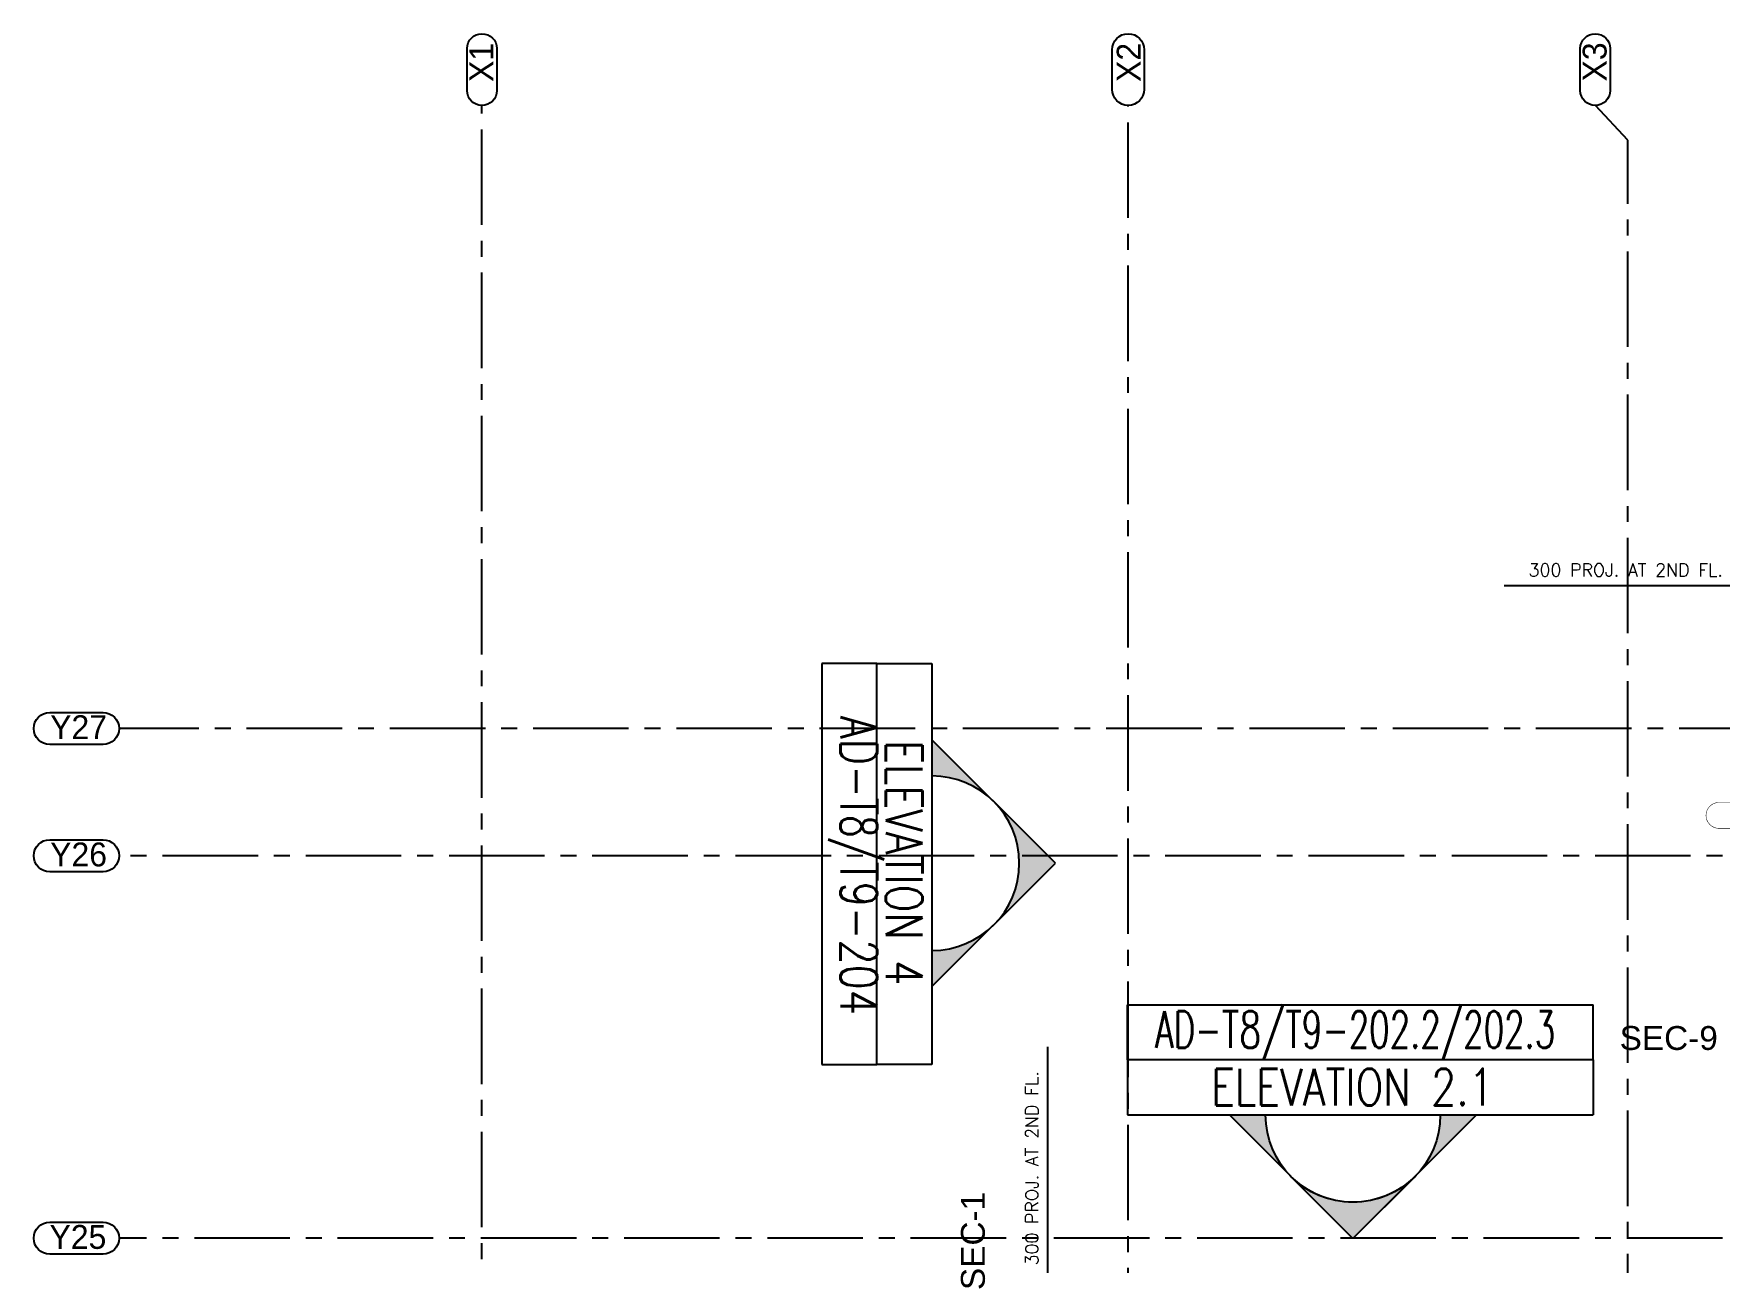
# Model space of a CAD drawing. Header units: millimetres. Extents: x 1124992 to 1258557, y -5767803 to -5695799.
# Drawn here: x 1181487 to 1194724, y -5707389 to -5697736 of the extents above; entities that cross this region are included whole.
import ezdxf

# ---------------------------------------------------------------- set-up
doc = ezdxf.new("R2010")
doc.units = ezdxf.units.MM
doc.header["$LTSCALE"] = 1000
doc.header["$MEASUREMENT"] = 0
for name, pattern in [('$1$AUDIT_D_120904163729-0', [0]), ('$36$HIDDEN', [0.375, 0.25, -0.125]), ('$5$AUDIT_D_120904163729-0', [0]), ('$5$HIDDEN', [0.375, 0.25, -0.125]), ('AUDIT_D_120904163729-0', [0]), ('T8_PROFILE SECTIONS$0$PHANTOM2', [1.25, 0.625, -0.125, 0.125, -0.125, 0.125, -0.125]), ('T8_REFUGE COLUMNS$0$AUDIT_D_120904163729-0', [0]), ('T8_REFUGE COLUMNS$0$CENTER2', [1.125, 0.75, -0.125, 0.125, -0.125])]:
    doc.linetypes.add(name, pattern=pattern)
doc.layers.get('0').update_dxf_attribs({"linetype": 'AUDIT_D_120904163729-0'})
for name, color, linetype in [('$0$A-HATCH -160', 251, '$1$AUDIT_D_120904163729-0'), ('$1$A-DIM', 1, '$5$AUDIT_D_120904163729-0'), ('$21$A-DIMENSIONS', 2, '$36$HIDDEN'), ('T8(T9 IS SIMILAR) - DIMENSION & TEXTING$0$T8_REFUGE COLUMNS$0$a-section line', 92, 'Continuous'), ('T8_PROFILE SECTIONS$0$A-PROFILE SECTIONS', 81, 'T8_PROFILE SECTIONS$0$PHANTOM2'), ('T8_REFUGE COLUMNS$0$A-CENTERLINE', 193, 'T8_REFUGE COLUMNS$0$CENTER2'), ('T8_REFUGE COLUMNS$0$A-COLUMN GRID NUMBERING', 4, 'T8_REFUGE COLUMNS$0$AUDIT_D_120904163729-0'), ('T8_TYPICAL COLUMNS$0$A-RCC COLS', 3, 'Continuous')]:
    doc.layers.add(name, color=color, linetype=linetype)
doc.layers.add('T8(T9 IS SIMILAR)$0$D&W', color=8, linetype='Continuous', lineweight=25)
doc.layers.add('T8_REFUGE COLUMNS$0$A-COLUMN NO size reduce', color=81, linetype='Continuous', lineweight=25)
doc.styles.add('$6$Romans 1', font='romans.shx', dxfattribs={"height": 100})
doc.styles.add('T8(T9 IS SIMILAR) - DIMENSION & TEXTING$0$T8_REFUGE COLUMNS$0$TEXT1', font='simplex.shx', dxfattribs={"width": 0.8})
doc.styles.add('T8_PROFILE SECTIONS$0$arial', font='sanss___.ttf')
doc.styles.add('T8_REFUGE COLUMNS$0$STANDARD', font='GOTHIC.TTF')
doc.dimstyles.new('$2$ALPINE S', dxfattribs={"dimscale": 0, "dimtxt": 100, "dimasz": 75, "dimexe": 0, "dimexo": 0, "dimgap": 75, "dimtad": 1, "dimdec": 0, "dimzin": 0, "dimdsep": 46, "dimtxsty": '$6$Romans 1', "dimblk": '$6$_ArchTick', "dimcen": 0.09, "dimclrd": 256, "dimclre": 256, "dimclrt": 7, "dimadec": 0, "dimazin": 0, "dimtfac": 1, "dimtdec": 0, "dimtofl": 0, "dimtmove": 1, "dimatfit": 0, "dimldrblk": '$2$_Open90', "dimfxl": 1, "dimtolj": 1, "dimtzin": 0, "dimarcsym": 0})

# ---------------------------------------------------------------- blocks, each defined once
blk = doc.blocks.new('T8(T9 IS SIMILAR) - DIMENSION & TEXTING')
at = {"layer": 'T8(T9 IS SIMILAR) - DIMENSION & TEXTING$0$T8_REFUGE COLUMNS$0$a-section line', "extrusion": (-1.108003958524235e-09, -6.496915289576405e-15, 1)}
h = blk.add_hatch(color=8, dxfattribs=at)
edge = h.paths.add_edge_path()
edge.add_line((1188540.902388747, -5704939.304027244), (1188540.902388753, -5705223.37168838))
edge.add_line((1188540.902388752, -5705223.37168838), (1189510.770049969, -5704253.50402714))
edge.add_line((1189510.77004997, -5704253.504027139), (1188540.902388738, -5703283.636365934))
edge.add_line((1188540.902388736, -5703283.636365935), (1188540.902388742, -5703567.704027071))
edge.add_ellipse((1188540.902388745, -5704253.504027157), major_axis=(484.9338306081196, 484.9338306178917), ratio=0.9999999999999926, start_angle=-134.99999999999972, end_angle=45.00000000000023, ccw=False)
at = {"layer": 'T8(T9 IS SIMILAR) - DIMENSION & TEXTING$0$T8_REFUGE COLUMNS$0$a-section line', "extrusion": (6.496915289779942e-15, 1.108003958524235e-09, 1)}
h = blk.add_hatch(color=8, dxfattribs=at)
edge = h.paths.add_edge_path()
edge.add_line((1192532.932210971, -5706231.504027287), (1192816.999872106, -5706231.504027293))
edge.add_line((1192816.999872105, -5706231.504027292), (1191847.132210865, -5707201.371688508))
edge.add_line((1191847.132210865, -5707201.371688509), (1190877.26454966, -5706231.504027277))
edge.add_line((1190877.26454966, -5706231.504027275), (1191161.332210795, -5706231.504027282))
edge.add_ellipse((1191847.132210883, -5706231.504027285), major_axis=(-484.9338306178917, -484.9338306081195), ratio=0.9999999999999926, start_angle=314.9999999999998, end_angle=494.9999999999997)
at = {"layer": 'T8(T9 IS SIMILAR) - DIMENSION & TEXTING$0$T8_REFUGE COLUMNS$0$a-section line', "linetype": 'Continuous'}
for p, q in [((1188108.902388547, -5702684.124712244, 0.4895620210259392), (1187676.902388483, -5702684.124712259, 0.489561542381411)), ((1187676.902388483, -5702684.124712259, 0.489561542381411), (1187676.902388668, -5705835.1906773, 0.4895615424421208)), ((1188108.902388735, -5705835.190677287, 0.4895620210865574), (1188108.902388547, -5702684.124712244, 0.4895620210259392)), ((1188108.902388735, -5705835.190677287, 0.4895620210865574), (1188108.902388547, -5702684.124712244, 0.4895620210259392)), ((1188108.902388547, -5702684.124712244, 0.4895620210259392), (1188540.902388619, -5702684.124712195, 0.4895624997441501)), ((1188540.902388619, -5702684.124712195, 0.4895624997441501), (1188540.9023888, -5705835.190677272, 0.4895624997310877)), ((1189510.770050015, -5704253.504027249, 0.4895635743113104), (1188540.902388778, -5703283.636366024, 0.489562499748786)), ((1188540.902388804, -5705223.371688491, 0.4895624997423307), (1189510.770050015, -5704253.504027249, 0.4895635743113104)), ((1187676.902388619, -5704939.304027375, 0.4895615424151653), (1187676.902388627, -5705223.371688521, 0.48956154243838)), ((1190076.749172793, -5705799.504027086, 0.4895630955996307), (1190076.749172807, -5705367.504027023, 0.4895626169551025)), ((1190076.749172807, -5705367.504027023, 0.4895626169551025), (1193734.344701593, -5705367.504027207, 0.4895626170158123)), ((1190877.26454978, -5705367.50402706, 0.4895626170056142), (1191161.332210892, -5705367.504027075, 0.4895626169660792)), ((1192532.932211101, -5705367.504027159, 0.4895626169888567), (1192816.999872246, -5705367.504027166, 0.4895626170120715)), ((1193734.344701578, -5705799.504027271, 0.4895630956603405), (1193734.344701593, -5705367.504027207, 0.4895626170158123)), ((1187676.902388668, -5705835.1906773, 0.4895615424421208), (1188108.902388735, -5705835.190677287, 0.4895620210865574)), ((1188540.9023888, -5705835.190677272, 0.4895624997310877), (1188108.902388735, -5705835.190677287, 0.4895620210865574)), ((1193734.344701579, -5705799.504027274, 0.4895630956602489), (1190076.749172793, -5705799.504027086, 0.4895630955996307)), ((1193734.344701579, -5705799.504027274, 0.4895630956602489), (1190076.749172793, -5705799.504027086, 0.4895630955996307)), ((1190076.749172793, -5705799.504027086, 0.4895630955996307), (1190076.749172744, -5706231.504027159, 0.4895635743178416)), ((1193734.344701578, -5705799.504027271, 0.4895630956603405), (1193734.344701529, -5706231.504027343, 0.4895635743785514)), ((1190076.749172744, -5706231.504027159, 0.4895635743178416), (1193734.344701565, -5706231.50402734, 0.4895635743047791)), ((1191847.132210975, -5707201.371688555, 0.4895646488850018), (1190877.26454975, -5706231.504027317, 0.4895635743224774)), ((1192816.999872217, -5706231.504027343, 0.4895635743160222), (1191847.132210975, -5707201.371688555, 0.4895646488850018))]:
    blk.add_line(p, q, dxfattribs=at)
at = {"layer": 'T8(T9 IS SIMILAR) - DIMENSION & TEXTING$0$T8_REFUGE COLUMNS$0$a-section line'}
for p, q in [((1191847.132210975, -5707201.371688555, 0.4895646488850018), (1191362.198380362, -5706716.437857938, 0.4895641116377989)), ((1192332.066041579, -5706716.437857945, 0.4895641115636727), (1191847.132210975, -5707201.371688555, 0.4895646488850018))]:
    blk.add_line(p, q, dxfattribs=at)
at = {"layer": 'T8(T9 IS SIMILAR) - DIMENSION & TEXTING$0$T8_REFUGE COLUMNS$0$a-section line', "extrusion": (-1.108003958448512e-09, -6.496977858826562e-15, 1)}
blk.add_ellipse((1188540.902388794, -5704253.504027275, 0.4895624997483384), major_axis=(484.9338306081239, 484.9338306178947, 5.373117545037623e-07), ratio=0.9999999999999875, start_param=3.926990816987248, end_param=7.068583470577041, dxfattribs=at)
at = {"layer": 'T8(T9 IS SIMILAR) - DIMENSION & TEXTING$0$T8_REFUGE COLUMNS$0$a-section line', "linetype": 'Continuous', "extrusion": (-1.108003958458094e-09, -6.496949108510012e-15, 1)}
blk.add_ellipse((1188540.902388794, -5704253.504027275, 0.4895624997483384), major_axis=(484.9338306178887, -484.9338306081181, 5.373054533244489e-07), ratio=0.9999999999999856, start_param=5.497787143782131, end_param=8.639379797371923, dxfattribs=at)
at = {"layer": 'T8(T9 IS SIMILAR) - DIMENSION & TEXTING$0$T8_REFUGE COLUMNS$0$a-section line', "extrusion": (-6.496977858826562e-15, -1.108003958448513e-09, -1)}
blk.add_ellipse((1191847.132211001, -5706231.504027334, 0.4895635743220299), major_axis=(-484.9338306178947, -484.9338306081239, 5.373117545037623e-07), ratio=0.9999999999999875, start_param=3.926990816987248, end_param=7.068583470577041, dxfattribs=at)
at = {"layer": 'T8(T9 IS SIMILAR) - DIMENSION & TEXTING$0$T8_REFUGE COLUMNS$0$a-section line', "linetype": 'Continuous', "extrusion": (-6.496949110784758e-15, -1.108003958458096e-09, -1)}
blk.add_ellipse((1191847.132211001, -5706231.504027334, 0.4895635743220299), major_axis=(484.933830608118, -484.9338306178888, 5.373054533244489e-07), ratio=0.9999999999999856, start_param=5.497787143782131, end_param=8.639379797371923, dxfattribs=at)
at = {"layer": 'T8(T9 IS SIMILAR) - DIMENSION & TEXTING$0$T8_REFUGE COLUMNS$0$a-section line', "extrusion": (-6.496929943355604e-15, -1.108003958515594e-09, -1)}
blk.add_ellipse((1191847.132211001, -5706231.504027334, 0.4895635743220299), major_axis=(-484.9338306178934, -484.9338306081225, 5.373117545130552e-07), ratio=0.9999999999999956, start_param=-1.570796326794897, end_param=4.218847493575595e-15, dxfattribs=at)
at = {"layer": 'T8(T9 IS SIMILAR) - DIMENSION & TEXTING$0$T8_REFUGE COLUMNS$0$a-section line', "extrusion": (-1.108003958470505e-09, 6.496870584022334e-15, 1), "char_height": 288.0000000000001, "width": 3463.413954958071, "attachment_point": 5, "style": 'T8(T9 IS SIMILAR) - DIMENSION & TEXTING$0$T8_REFUGE COLUMNS$0$TEXT1'}
for s, insert, text_direction in [('AD-{\\W0.7;T8/}T9-204', (1187918.307598487, -5704271.304292099, 0.4895617782610789), (5.798390117595387e-11, -1, 6.496934830414365e-15)), ('ELEVATION 4', (1188321.596736496, -5704249.523218031, 0.4895622567256053), (5.798367913943081e-11, -1, 6.496934830168347e-15))]:
    blk.add_mtext(s, dxfattribs=dict(at, insert=insert, text_direction=text_direction))
at = {"layer": 'T8(T9 IS SIMILAR) - DIMENSION & TEXTING$0$T8_REFUGE COLUMNS$0$a-section line', "extrusion": (-6.496870583818797e-15, 1.108003958470505e-09, 1), "char_height": 288.0000000000001, "width": 3463.413954958071, "attachment_point": 5, "text_direction": (1, -5.79840848810628e-11, 6.496934830414373e-15), "style": 'T8(T9 IS SIMILAR) - DIMENSION & TEXTING$0$T8_REFUGE COLUMNS$0$TEXT1'}
for s, insert in [('{\\W0.65;AD-\\W0.7;T8/\\W0.65;T9-202.2/202.3}', (1191864.932475825, -5705608.909237026, 0.4895628528347704)), ('ELEVATION 2.1', (1191843.151401757, -5706012.198375036, 0.4895633312992967))]:
    blk.add_mtext(s, dxfattribs=dict(at, insert=insert))
blk = doc.blocks.new('T8_REFUGE COLUMNS')
at = {"layer": 'T8_REFUGE COLUMNS$0$A-CENTERLINE'}
for p, q in [((1185007.069074492, -5719488.744823414), (1185007.069074492, -5698299.636913834)), ((1190082.069074492, -5720558.787659312), (1190082.069074492, -5698299.636913834)), ((1194007.069074492, -5698573.632249597), (1193750.757091184, -5698299.636913834)), ((1194007.069074492, -5714822.308995705), (1194007.069074492, -5698573.632249597)), ((1214284.099511477, -5703194.863253396), (1182156.903157666, -5703194.863253396)), ((1218123.243195509, -5704194.863253396), (1182156.903157666, -5704194.863253396)), ((1217248.23900386, -5707199.863060763), (1182156.903157666, -5707199.863060763))]:
    blk.add_line(p, q, dxfattribs=at)
at = {"layer": 'T8_REFUGE COLUMNS$0$A-COLUMN GRID NUMBERING', "linetype": 'ByBlock'}
for points in [[(1185124.285253961, -5698182.423526943, -1), (1184889.852895022, -5698182.423526943), (1184889.852895022, -5697853.592311453, -1), (1185124.285253961, -5697853.592311453)], [(1190207.889094886, -5698173.820616878, -1), (1189956.249054098, -5698173.820616878), (1189956.249054098, -5697862.196152378, -1), (1190207.889094886, -5697862.196152378)], [(1193867.150157007, -5698182.415786756, -1), (1193632.717798068, -5698182.415786756), (1193632.717798068, -5697853.592311453, -1), (1193867.150157007, -5697853.592311453)], [(1181612.657248928, -5703320.68327379, -1), (1181612.657248928, -5703069.043233002), (1182031.083137271, -5703069.043233, -1), (1182031.083137271, -5703320.683273789)], [(1181612.657248928, -5704320.68327379, -1), (1181612.657248928, -5704069.043233002), (1182031.083137271, -5704069.043233, -1), (1182031.083137271, -5704320.683273789)], [(1181612.657248928, -5707325.683081158, -1), (1181612.657248928, -5707074.043040369), (1182031.083137271, -5707074.043040367, -1), (1182031.083137271, -5707325.683081156)]]:
    blk.add_lwpolyline(points, format="xyb", close=True, dxfattribs=at)
at = {"layer": 'T8_REFUGE COLUMNS$0$A-COLUMN NO size reduce', "linetype": 'ByBlock', "const_width": 3.9}
blk.add_lwpolyline([(1194721.620062118, -5703979.555630583, -1), (1194721.620062119, -5703776.380919503), (1195196.438213036, -5703776.380919503, -1), (1195196.438213036, -5703979.555630583)], format="xyb", close=True, dxfattribs=at)
at = {"layer": 'T8_REFUGE COLUMNS$0$A-COLUMN GRID NUMBERING', "linetype": 'ByBlock', "char_height": 187.5, "attachment_point": 1, "rotation": 90, "style": 'T8_REFUGE COLUMNS$0$STANDARD'}
for s, insert in [('X1', (1184908.602895022, -5698115.238328563)), ('X2', (1189992.206735947, -5698115.239259422)), ('X3', (1193651.467798068, -5698111.420505257))]:
    blk.add_mtext_dynamic_manual_height_columns(s, width=444.6849770843983, gutter_width=500, heights=[0], dxfattribs=dict(at, insert=insert))
at = {"layer": 'T8_REFUGE COLUMNS$0$A-COLUMN GRID NUMBERING', "linetype": 'ByBlock', "char_height": 187.5, "attachment_point": 1, "style": 'T8_REFUGE COLUMNS$0$STANDARD'}
for s, insert in [('Y27', (1181616.085549516, -5703090.954098039)), ('Y26', (1181616.085549506, -5704090.954098039)), ('Y25', (1181610.985872986, -5707095.953905405))]:
    blk.add_mtext_dynamic_manual_height_columns(s, width=444.6849770843983, gutter_width=500, heights=[0], dxfattribs=dict(at, insert=insert))
blk = doc.blocks.new('T8_TYPICAL COLUMNS')
at = {"layer": 'T8_TYPICAL COLUMNS$0$A-RCC COLS', "linetype": 'ByBlock'}
blk.add_blockref('T8_REFUGE COLUMNS', (0, 0), dxfattribs=at)
blk = doc.blocks.new('T8(T9 IS SIMILAR)')
at = {"layer": 'T8(T9 IS SIMILAR)$0$D&W', "linetype": 'ByBlock'}
blk.add_blockref('T8_TYPICAL COLUMNS', (1.862645149230957e-09, 0), dxfattribs=at)
blk = doc.blocks.new('PROFILE SECTION LINE T9')
at = {"layer": 'T8_PROFILE SECTIONS$0$A-PROFILE SECTIONS', "linetype": 'ByBlock', "insert": (8994.59142500395, 6082.753490972333, 0.02432551863291288), "char_height": 187.5, "attachment_point": 3, "style": 'T8_PROFILE SECTIONS$0$arial'}
blk.add_mtext_dynamic_manual_height_columns('SEC-9', width=301.3344262428582, gutter_width=500, heights=[0], dxfattribs=at)
at = {"layer": 'T8_PROFILE SECTIONS$0$A-PROFILE SECTIONS', "linetype": 'ByBlock', "insert": (3050.535696706735, 4008.730567058548, 0.02432551863291288), "char_height": 187.5, "attachment_point": 1, "rotation": 90.00000000000001, "style": 'T8_PROFILE SECTIONS$0$arial'}
blk.add_mtext_dynamic_manual_height_columns('SEC-1', width=301.3344262428582, gutter_width=500, heights=[0], dxfattribs=at)
blk = doc.blocks.new('$6$_ArchTick')
at = {"color": 0, "linetype": 'ByBlock', "const_width": 0.15}
blk.add_lwpolyline([(-0.5, -0.5), (0.5, 0.5)], dxfattribs=at)
blk = doc.blocks.new('*D80')
at = {"layer": '$1$A-DIM', "lineweight": -2, "transparency": 16777216}
for p, q in [((10260.91427009739, 16725.11846157815), (8203.771412954533, 16725.11846157815)), ((10560.95696102944, 16725.11846157815), (10635.95696102944, 16725.11846157815))]:
    blk.add_line(p, q, dxfattribs=at)
at = {"layer": '$1$A-DIM', "linetype": '$5$HIDDEN', "lineweight": -2, "transparency": 16777216}
for p, q in [((10260.91427009739, 16483.85077442974), (10260.91427009739, 16725.11846157815)), ((10560.95696102944, 16483.85077442881), (10560.95696102944, 16725.11846157815))]:
    blk.add_line(p, q, dxfattribs=at)
at = {"layer": '$1$A-DIM', "linetype": 'ByBlock', "lineweight": -2, "transparency": 16777216, "xscale": 75, "yscale": 75, "zscale": 75}
blk.add_blockref('$6$_ArchTick', (10260.91427009739, 16725.11846157815), dxfattribs=at)
at = {"layer": '$1$A-DIM', "linetype": 'ByBlock', "lineweight": -2, "transparency": 16777216, "xscale": 75, "yscale": 75, "zscale": 75, "rotation": 180}
blk.add_blockref('$6$_ArchTick', (10560.95696102944, 16725.11846157815), dxfattribs=at)
at = {"layer": '$1$A-DIM', "color": 7, "linetype": 'ByBlock', "transparency": 16777216, "insert": (9157.34284152596, 16850.11846157815), "char_height": 100, "attachment_point": 5, "style": '$6$Romans 1'}
blk.add_mtext('\\A1;300 PROJ. AT 2ND FL.', dxfattribs=at)
blk = doc.blocks.new('$2$_Open90')
at = {"color": 0, "linetype": 'ByBlock', "lineweight": -2}
for p, q in [((0, 0), (-1, 0)), ((-0.5, 0.5), (0, 0)), ((0, 0), (-0.5, -0.5))]:
    blk.add_line(p, q, dxfattribs=at)
blk = doc.blocks.new('*D82')
at = {"layer": '$1$A-DIM', "lineweight": -2, "transparency": 16777216}
for p, q in [((4618.432860839182, 10946.05005775578), (4618.432860839182, 13103.19291489904)), ((4618.432860839182, 10646.05005775578), (4618.432860839182, 10571.05005775578))]:
    blk.add_line(p, q, dxfattribs=at)
at = {"layer": '$1$A-DIM', "linetype": '$5$HIDDEN', "lineweight": -2, "transparency": 16777216}
for p, q in [((4447.205395951401, 10946.05005775578), (4618.432860839182, 10946.05005775578)), ((4447.205395951169, 10646.05005775578), (4618.432860839182, 10646.05005775578))]:
    blk.add_line(p, q, dxfattribs=at)
at = {"layer": '$1$A-DIM', "linetype": 'ByBlock', "lineweight": -2, "transparency": 16777216, "xscale": 75, "yscale": 75, "zscale": 75}
for p, rotation in [((4618.432860839182, 10946.05005775578), 270), ((4618.432860839182, 10646.05005775578), 90)]:
    blk.add_blockref('$6$_ArchTick', p, dxfattribs=dict(at, rotation=rotation))
at = {"layer": '$1$A-DIM', "color": 7, "linetype": 'ByBlock', "transparency": 16777216, "insert": (4493.432860839181, 12149.62148632761), "char_height": 100, "attachment_point": 5, "rotation": 90, "style": '$6$Romans 1'}
blk.add_mtext('\\A1;300 PROJ. AT 2ND FL.', dxfattribs=at)
blk = doc.blocks.new('2ndflproj')
at = {"layer": '$1$A-DIM', "linetype": 'ByBlock'}
dim = blk.add_linear_dim(base=(10260.91427009739, 16725.11846157815, -0.6149634448338475), p1=(10560.95696102944, 16483.85077442881, -0.6149634448338475), p2=(10260.91427009739, 16483.85077442974), angle=180, text='<> PROJ. AT 2ND FL.', dimstyle='$2$ALPINE S', override={"dimscale": 1, "dimtmove": 0, "dimfxl": 5, "dimarcsym": 1}, dxfattribs=at)
dim.commit()
dim.dimension.update_dxf_attribs({"geometry": '*D80', "text_midpoint": (9157.34284152596, 16850.11846157815, -0.6149634448338475)})
dim = blk.add_linear_dim(base=(4618.432860839182, 10946.05005775578, 0.6149634448338475), p1=(4447.205395951169, 10646.05005775578, 0.5906379262009346), p2=(4447.205395951401, 10946.05005775578, 0.6149634448338475), angle=270, text='<> PROJ. AT 2ND FL.', dimstyle='$2$ALPINE S', override={"dimscale": 1, "dimtmove": 0, "dimfxl": 5, "dimarcsym": 1}, dxfattribs=at)
dim.commit()
dim.dimension.update_dxf_attribs({"geometry": '*D82', "text_midpoint": (4618.432860839181, 12149.62148632761, 0.6149634448338475), "dimtype": 128})

msp = doc.modelspace()

# ---------------------------------------------------------------- block references
at = {"layer": '$21$A-DIMENSIONS', "linetype": 'ByBlock'}
msp.add_blockref('T8(T9 IS SIMILAR)', (0, 0), dxfattribs=at)

# ---------------------------------------------------------------- next in the draw order: block references
at = {"layer": '$0$A-HATCH -160', "linetype": 'ByBlock'}
msp.add_blockref('T8(T9 IS SIMILAR) - DIMENSION & TEXTING', (0, 0), dxfattribs=at)

# ---------------------------------------------------------------- next in the draw order: block references
at = {"linetype": 'ByBlock'}
msp.add_blockref('2ndflproj', (1184832.069074492, -5718799.863253396), dxfattribs=at)
at = {"layer": 'T8_PROFILE SECTIONS$0$A-PROFILE SECTIONS', "linetype": 'ByBlock'}
msp.add_blockref('PROFILE SECTION LINE T9', (1185718.170276827, -5711615.764854527, -0.02432551863291288), dxfattribs=at)

doc.saveas('drawing.dxf')
